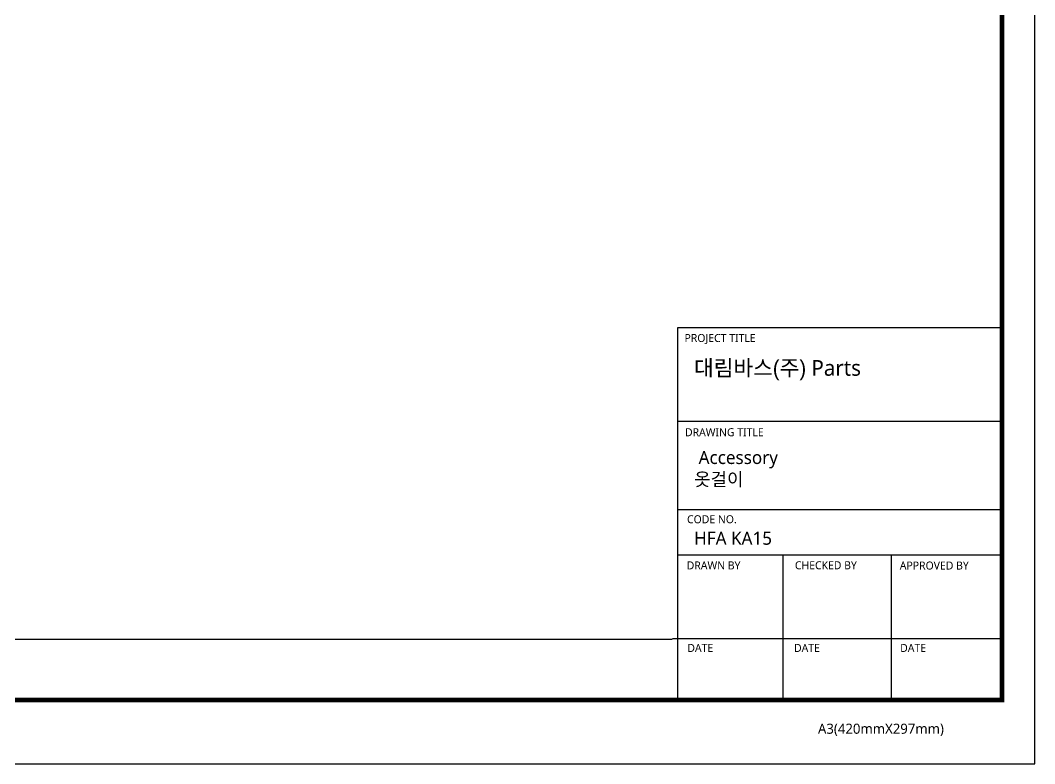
# Model space of a CAD drawing. Extents: x 16296681342 to 16296681993, y -37409617230 to -37409616753.
# Drawn here: x 16296681667.9 to 16296681993.4, y -37409617229.6 to -37409616991.1 of the extents above; entities that cross this region are included whole.
import ezdxf

# ---------------------------------------------------------------- set-up
doc = ezdxf.new("R2010")
doc.units = 0
doc.header["$LTSCALE"] = 10
doc.header["$MEASUREMENT"] = 0
doc.layers.get('0').update_dxf_attribs({"linetype": 'CONTINUOUS'})
doc.styles.add('Daelim Dimension', font='NanumGothic.ttf')

msp = doc.modelspace()

# ---------------------------------------------------------------- linework, layer by layer
at = {"color": 5, "ltscale": 40}
for p, q in [((16296681982.90773, -37409617089.810921), (16296681878.864639, -37409617089.810921)), ((16296681982.90773, -37409617119.883926), (16296681878.864639, -37409617119.883926)), ((16296681982.90773, -37409617119.883926), (16296681878.864639, -37409617119.883926)), ((16296681982.90773, -37409617148.173607), (16296681878.864639, -37409617148.173607)), ((16296681982.90773, -37409617148.173607), (16296681878.864639, -37409617148.173607)), ((16296681982.90773, -37409617162.764267), (16296681878.864639, -37409617162.764267)), ((16296681982.90773, -37409617162.764267), (16296681878.864639, -37409617162.764267)), ((16296681912.658739, -37409617162.764267), (16296681912.658739, -37409617209.21125)), ((16296681947.34128, -37409617162.764267), (16296681947.34128, -37409617209.21125)), ((16296681982.90773, -37409617189.59491), (16296681877.220091, -37409617189.59491)), ((16296681982.90773, -37409617189.59491), (16296681879.67524, -37409617189.59491)), ((16296681982.90773, -37409617209.21125), (16296681893.742519, -37409617209.21125))]:
    msp.add_line(p, q, dxfattribs=at)
at = {"color": 5, "ltscale": 0.5}
msp.add_line((16296681878.864639, -37409617089.810921), (16296681878.864639, -37409617209.840591), dxfattribs=at)
at = {"color": 5}
msp.add_line((16296681352.907619, -37409617189.669319), (16296681877.0949, -37409617189.669319), dxfattribs=at)
at = {"ltscale": 0.5}
msp.add_lwpolyline([(16296681342.439421, -37409617229.636208), (16296681993.439421, -37409617229.636208), (16296681993.439421, -37409616752.636208), (16296681342.439421, -37409616752.636208)], close=True, dxfattribs=at)
at = {"color": 5, "linetype": 'ByBlock', "lineweight": 200, "const_width": 1.5}
msp.add_lwpolyline([(16296681352.907619, -37409617209.211487), (16296681982.907619, -37409617209.211487), (16296681982.907619, -37409616763.711487), (16296681352.907619, -37409616763.711487)], close=True, dxfattribs=at)

# ---------------------------------------------------------------- texts
at = {"color": 5, "ltscale": 40, "style": 'Daelim Dimension'}
for s, height, p in [('PROJECT TITLE', 2.56901127, (16296681881.0672, -37409617094.339401)), ('DRAWING TITLE', 2.56901127, (16296681881.231899, -37409617124.575287)), ('CODE NO.', 2.5690113, (16296681881.876141, -37409617152.497269)), ('DRAWN BY', 2.5690113, (16296681881.7754, -37409617167.305656)), ('CHECKED BY', 2.5690113, (16296681916.485571, -37409617167.260101)), ('APPROVED BY', 2.56901127, (16296681950.14896, -37409617167.343086)), ('DATE', 2.5690113, (16296681881.976061, -37409617193.783661)), ('DATE', 2.5690113, (16296681916.212391, -37409617193.783661)), ('DATE', 2.5690113, (16296681950.267099, -37409617193.783661)), ('A3(420mmX297mm)', 3.24237133, (16296681923.892679, -37409617220.027199))]:
    msp.add_text(s, height=height, dxfattribs=at).set_placement(p)
at = {"attachment_point": 1, "style": 'Daelim Dimension'}
for s, insert, char_height, width in [('{\\fGulim|b0|i0|c129|p50;대림바스(주)} Parts', (16296681884.12291, -37409617100.141228), 5.03600079, 80.93992813), (' Accessory\\P옷걸이', (16296681884.167339, -37409617129.287666), 4.2041236, 70.7511006), ('HFA KA15', (16296681884.167339, -37409617155.179077), 4.2041236, 70.7511006)]:
    msp.add_mtext(s, dxfattribs=dict(at, insert=insert, char_height=char_height, width=width))

doc.saveas('drawing.dxf')
